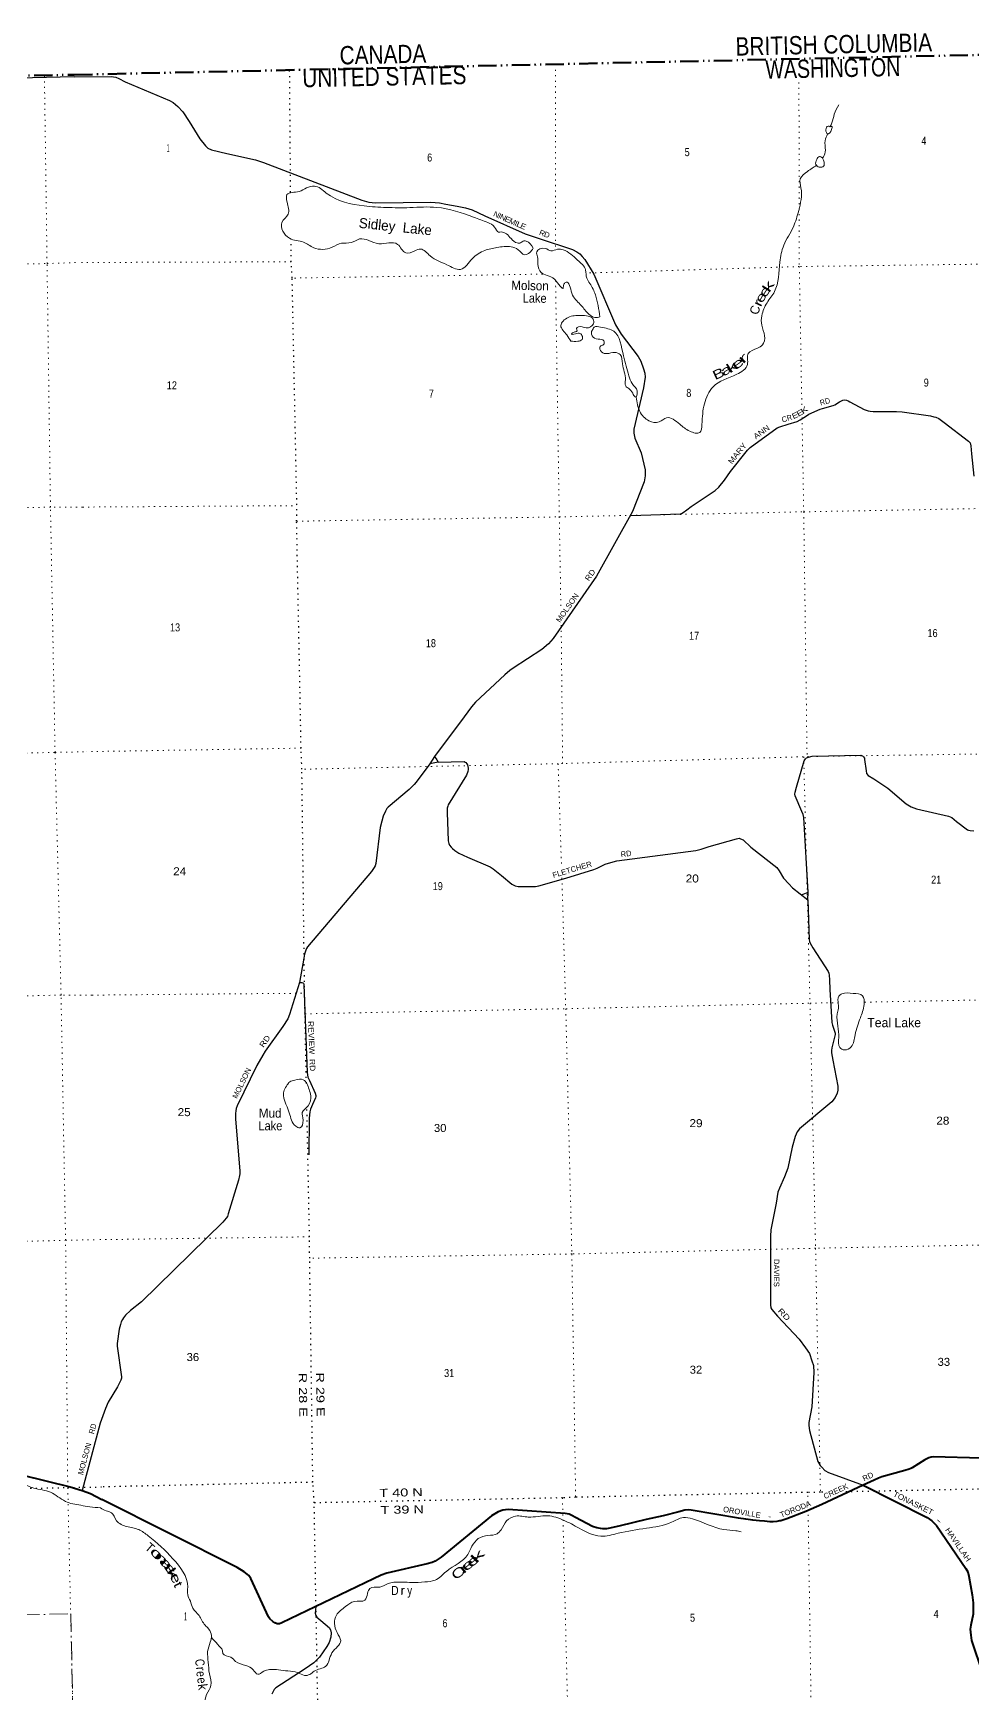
# Model space of a CAD drawing. Header units: feet. Extents: x 242557 to 489137, y 368785 to 557307.
# Drawn here: x 423559 to 444091, y 520320 to 556626 of the extents above; entities that cross this region are included whole.
import ezdxf
from ezdxf.enums import TextEntityAlignment as Align

# ---------------------------------------------------------------- set-up
doc = ezdxf.new("R2010")
doc.units = ezdxf.units.FT
doc.header["$LTSCALE"] = 80
for name, pattern in [('DASH_DOUBLE_DOT', [9.2, 5, -1.2, 0.3, -1.2, 0.3, -1.2]), ('DOT_DASHED', [7.7, 5, -1.2, 0.3, -1.2]), ('DOTTED', [1.5, 0.3, -1.2])]:
    doc.linetypes.add(name, pattern=pattern)
for name, color, linetype, lineweight in [('10', 7, 'DASH_DOUBLE_DOT', 60), ('26', 7, 'Continuous', 40), ('27', 7, 'Continuous', 25), ('29', 7, 'Continuous', 25), ('30', 7, 'Continuous', 35), ('39', 7, 'Continuous', 13), ('41', 7, 'Continuous', 13), ('44', 7, 'DOT_DASHED', 13), ('6', 7, 'DOTTED', 25), ('7', 7, 'DOTTED', 13)]:
    doc.layers.add(name, color=color, linetype=linetype, lineweight=lineweight)

msp = doc.modelspace()

# ---------------------------------------------------------------- linework, layer by layer
at = {"layer": '10'}
for p, q in [((424455.31, 555717.04), (454767.39, 556382.25)), ((394141.54, 555198.57), (424455.31, 555717.04))]:
    msp.add_line(p, q, dxfattribs=at)
at = {"layer": '26'}
for points in [[(422230.95, 525370.44), (424367.56, 524844), (424631.84, 524766.74), (424811.42, 524698.85), (425055.95, 524567.56)], [(444283.16, 525471.29), (443224.87, 525497.97), (443179.27, 525490.73), (443133.91, 525476.33), (443040.33, 525431.81), (442764.79, 525262.81), (442735.78, 525244.06), (442700.31, 525228.41), (442608.47, 525199.2), (442104.23, 525062.31), (442067.67, 525049.26), (442027.78, 525033.61), (441933.94, 524990.35), (441694.4, 524878.25)], [(441694.4, 524878.25), (440794.87, 524457.26), (440442.28, 524307.04), (440030.1, 524145.94), (439894.1, 524105.14), (439869.76, 524098.5), (439807.82, 524087.43), (439730.39, 524083), (439657.38, 524083), (439542.35, 524091.86), (439433.94, 524100.71), (439285.72, 524118.42), (439133.07, 524138.35), (438975.24, 524162.22), (437935.09, 524338.52), (437877.86, 524341.89), (437797.93, 524334.1), (437668.63, 524301.56), (437327.09, 524210.2), (436955.1, 524128.39), (436388.3, 523990.33), (436159.08, 523939.51), (436087.84, 523929), (435999.35, 523929), (435959.53, 523933.43), (435876.3, 523948.37), (435778.13, 523977.7), (435411.96, 524174.3), (435331.25, 524221.2), (435271.37, 524246.5), (435180.82, 524261.04), (433941.12, 524353.03), (433820.27, 524338.51), (433720.01, 524300.34), (433572.24, 524210.6), (432476.16, 523308.16), (432411.05, 523260.48), (432346.52, 523220.78), (432278.31, 523194.07), (432169.87, 523164.88), (431289.39, 522958.24), (431163.33, 522915.15), (430992.82, 522835.36), (428993.49, 521869.47), (428940.01, 521850.4), (428891.34, 521850.4), (428838.24, 521868.11), (428799.14, 521900.21), (428727.63, 521961.08), (428698.44, 521999.46), (428313.85, 522841.77), (428267.48, 522904.08), (428236.51, 522935.07), (428165.89, 522986.65), (428012.83, 523078.85), (425055.95, 524567.56)], [(441694.4, 524878.25), (443096.37, 524178.05), (443198.76, 524101.61), (443295.55, 523996.72), (443938.09, 523057.31), (443979.89, 522983.08), (444003.55, 522890.97), (444077.06, 522484.08), (444098.22, 522305.76), (444102.96, 522118.66), (444098.24, 522061.77), (444045.67, 521817.73), (444036.69, 521730.27), (444045.23, 521601.25), (444063.38, 521482.33), (444305.74, 520772)]]:
    msp.add_lwpolyline(points, dxfattribs=at)
at = {"layer": '29'}
for p, q in [((432331.97, 540813.45), (432223.48, 540648.99)), ((440351.17, 537785.28), (440490.76, 537847.88)), ((440483.45, 537679.79), (440490.76, 537847.88)), ((425023.86, 526234.21), (424630.58, 524767.22))]:
    msp.add_line(p, q, dxfattribs=at)
for points in [[(424456.89, 555671.97), (422937.02, 555634.94)], [(424456.89, 555671.97), (425262.12, 555679.98), (425366.79, 555666.99), (425431.62, 555638.72), (425566.68, 555564.58), (426535.69, 555155.08), (426619.81, 555108.45), (426718.94, 555026.72), (426825.39, 554907.05), (426966.41, 554696), (427199.18, 554319.25), (427323.66, 554164.89), (427378.63, 554114.47), (427453.98, 554076.55), (427793.09, 553993.67), (428414.22, 553854.88), (428592.66, 553800.44), (430740.37, 552974.22), (430897.01, 552931.74), (431042.62, 552918.78), (432247.7, 552931.62), (432436.29, 552915.69), (432578.01, 552891.02), (432825.69, 552846.93), (433004.36, 552805.67), (433148.44, 552761.12), (433427.61, 552634.32), (434307.79, 552240.79), (434635.24, 552129.31), (435344.95, 551893.52), (435436.98, 551845.27), (435501.12, 551799.43), (435556.1, 551742.13), (435615.45, 551679.52), (435810.96, 551354.47), (436280.25, 550253.09), (436405.01, 550047.71), (436779.24, 549555.01), (436834.25, 549452.32), (436892.88, 549288.67), (436925.87, 549195.61), (436932.32, 549105.53), (436893.77, 548869.92), (436682.3, 547966.59), (436683.07, 547882.23), (436703.69, 547774.91), (436842.56, 547450.52), (436933.65, 547080.47), (436935.04, 546949.34), (436907.67, 546818.86), (436657.59, 546169.51)], [(436618.31, 546084.12), (437700.6, 546115.44), (437727.44, 546126.63), (437765.45, 546149), (437842.07, 546207.8), (437935.92, 546277.17), (438465.11, 546629.55), (438541.61, 546702.44), (438666.51, 546853.13), (438794.78, 547044.36), (439171.23, 547512.67), (439230.17, 547568.16), (439818.42, 547995.58), (439871.54, 548019.7), (440059.69, 548080.29), (440254.87, 548139.62), (440318.21, 548172.13), (440455.03, 548263.8), (440510.62, 548295.91), (440753.42, 548403.63), (440808.33, 548422.01), (441037.8, 548486.21), (441076.4, 548504.49), (441182.07, 548566.56), (441252.78, 548603.05), (441296.63, 548609.78), (441335.24, 548603.05), (441365.02, 548588.15), (441402.55, 548563.78), (441716.79, 548395.34), (441802.52, 548370.4), (441846.04, 548363.52), (441913.58, 548357.59), (442427.24, 548357.82), (442549.26, 548347.48), (443165.43, 548258.09), (443238.73, 548242.04), (443280.75, 548230.69), (443348.68, 548198.49), (443468.71, 548115.86), (443999.28, 547707.84), (444031.28, 547666.73), (444049.48, 547607.9), (444062.51, 547432.2), (444117.18, 546941.91)], [(436657.59, 546169.51), (435870.18, 544754.63), (434923.89, 543394.27), (434818.85, 543278.77), (434673.37, 543149.83), (434045.11, 542744.25), (433975.57, 542690.6), (433865.62, 542598.91), (433224.25, 541998.38), (433135.04, 541894.9), (432978.84, 541680.74), (432331.97, 540813.45)], [(432223.48, 540648.99), (431928.8, 540249.42), (431886.54, 540199.07), (431771.66, 540091.88), (431319, 539706.71), (431288.69, 539671.89), (431254.33, 539619.17), (431209.06, 539507.83), (431176.45, 539396.84), (431144.4, 539261.48), (431044.24, 538474.12), (431029.85, 538423.84), (431009.24, 538384.87), (430950.14, 538295.84), (429551.82, 536647.76), (429534.09, 536616.51), (429515.76, 536579.84), (429485.65, 536492.41), (429470.96, 536403.04), (429376.71, 535868.71)], [(432331.97, 540813.45), (432381.76, 540737.77), (432406.8, 540691.84), (432223.48, 540648.99)], [(432406.8, 540691.84), (432978.98, 540699.55), (433002.04, 540691.86), (433013.5, 540679.26), (433036.4, 540651.75), (433047.86, 540632.26), (433062.2, 540559.94), (433063.89, 540524.53), (433059.31, 540487.86), (433030.42, 540403.4), (432630.65, 539756.51), (432619.51, 539723.45), (432608.05, 539682.19), (432603.09, 539589.95), (432625.51, 538971.43), (432642.42, 538910.9), (432658.45, 538876.52), (432690.52, 538830.68), (432719.34, 538801.73), (432770.69, 538755.04), (432862.62, 538697.96), (433050.12, 538611.44), (433542.62, 538398.61), (433610.47, 538357.89), (433792.9, 538210.55), (434016.78, 538020.41), (434063.41, 537996.55), (434090.08, 537984.89), (434158.8, 537971.14), (434272.2, 537967.19), (434534.99, 537973.52), (434610.05, 537987.18), (435195.32, 538153.29), (435812.99, 538344.17), (435881.33, 538368.81), (436059.89, 538455.32), (436179.11, 538497.17), (436309.44, 538528.09), (438040.73, 538759.95), (438153.6, 538785.97), (438330.52, 538845.83), (438926.32, 539013.93), (438982.8, 539024.35), (439014.87, 539015.18), (439072.38, 538987.1), (439242.82, 538831.38), (439807.42, 538382.56), (439862.19, 538312.21), (439957.9, 538150.65), (440068.54, 538031.86), (440153.48, 537942.93), (440483.45, 537679.79)], [(440490.76, 537847.88), (440398.97, 539476.26), (440387.15, 539541.71), (440352.27, 539608.66), (440209.65, 539949.05), (440204.44, 539985.44), (440207.28, 540031.94), (440240.3, 540140.05), (440408.45, 540717.54), (440436.23, 540761.81), (440460.52, 540781.49), (440498.39, 540800.43), (440578.88, 540817.84), (441644.25, 540841.48), (441681.73, 540826.48), (441705.4, 540802.8), (441721.97, 540779.12), (441728.78, 540744.38), (441759.19, 540496.28), (441771.67, 540438.09), (441803.26, 540400.23), (441925.83, 540326.31), (442232.62, 540119.25), (442636.67, 539778.99), (442746.74, 539714.6), (442858.97, 539667.01), (443559.31, 539507.86), (443631.88, 539475.41), (443735.11, 539394.76), (443972.73, 539212.34), (444001.09, 539198.33), (444031.85, 539191.22), (444114.68, 539189.46)], [(440483.45, 537679.79), (440514.08, 536810.61), (440524.41, 536768.51), (440538.61, 536732.98), (440595.98, 536628.48), (440930.12, 536114.58), (440945.68, 536076.98), (440955.15, 536034.35), (440961.48, 535931.23), (440969.06, 535718.99), (441011.95, 534993.51), (441024.53, 534937.4), (441077.56, 534788.97), (441085.32, 534763.79), (441085.32, 534735.37), (441065.79, 534645.05), (441012.59, 534439.44), (441002.49, 534387.24), (441004.85, 534332.77), (441031.18, 534172.84), (441143.73, 533607.07), (441144.49, 533520.47), (441126.14, 533448.85), (441087.68, 533354.69), (441011.98, 533259.98), (440305.89, 532670.44), (440254.61, 532603.96), (440213.6, 532504.35), (440146.69, 532272.11), (440049.17, 531812.55), (439975.52, 531620.61), (439866.31, 531377.23), (439833.34, 531289.59), (439792.96, 531045.71), (439677.14, 530465.44), (439667.47, 530322.47), (439673.8, 530185.06), (439674.23, 528821.52), (439677.15, 528755.57), (439698.19, 528718.92), (439823.89, 528578.31), (440295.39, 528073.78), (440434.48, 527886.42), (440519.69, 527758.54), (440576.23, 527603.1), (440609.62, 527498.03), (440618.98, 527343.15), (440570.71, 526597.5), (440509.72, 526252.11), (440510.22, 526183.66), (440526.79, 526076.52), (440707.94, 525399.1), (440756.36, 525314.51), (440792.94, 525273.7), (440860.49, 525205.57), (440936.39, 525159.82), (441694.4, 524878.25)], [(429376.71, 535868.71), (429159.75, 535173.62), (429121.79, 535079.67), (429014.46, 534911.16), (428627.02, 534373.7), (428577.93, 534285.64), (428446.29, 534053.86), (428017.71, 533171.49), (427996.75, 533116.47), (427985.64, 533063.76), (427982.4, 533006.88), (427980.31, 532889.49), (428076.2, 531744.72), (428077.27, 531689.64), (428070.39, 531655.26), (428045.03, 531551.78), (427822.77, 530810.03), (427802.39, 530757.9), (427777.19, 530721.23), (427700.3, 530635.12), (425925.38, 528893), (425681.91, 528696.97), (425575.93, 528597.6), (425532.82, 528541.65), (425507.21, 528501.33), (425484.3, 528450.9), (425463.69, 528395.89), (425439.93, 528290.57), (425392.48, 527981.92), (425392.67, 527920.28), (425487.61, 527247.82), (425486.59, 527217.75), (425475.14, 527176.49), (425402.19, 527033.34), (425197.44, 526698.65), (425141.17, 526555.68), (425023.86, 526234.21)], [(429376.71, 535868.71), (429426.43, 535868.15), (429453.92, 535863.56), (429463.87, 535856.65), (429469.96, 535829.18), (429544.91, 533902.29), (429563.86, 533798.37), (429594.36, 533725.45), (429722.28, 533451.37), (429737.94, 533401.84), (429737.94, 533378.92), (429727.97, 533352.38), (429663.72, 533203.15), (429616.54, 533099.28), (429603.71, 533041.88), (429591.85, 532904.03), (429578.89, 532102.58)], [(429736.71, 522228.52), (429722.86, 522081.91), (429732.32, 522034.54), (429757.07, 521997.6), (429847.27, 521924.92), (430030.53, 521764.56), (430049.46, 521726.67), (430052.95, 521717.45), (430073.13, 521655.62), (430061.64, 521559.86), (430025.79, 521442.48), (429976.05, 521355.49), (429812.79, 521120.4), (429688.82, 520994.54), (429502.94, 520862.61), (428864.64, 520452.74), (428828.25, 520417.04), (428771.92, 520312.93)]]:
    msp.add_lwpolyline(points, dxfattribs=at)
at = {"layer": '39'}
for points in [[(441164.65, 555058.15), (441065.38, 554854.81), (441014.25, 554665.03), (440972.32, 554576.75)], [(440919.98, 554421.45), (440863.73, 554275.97), (440869.78, 554067.6), (440827.46, 553922.62), (440805.94, 553897.7)], [(440970.24, 554578.72), (440929.29, 554595.75), (440881.18, 554511.33), (440918.11, 554423.32), (441004.27, 554520.99), (441008.46, 554585.9), (440972.52, 554577.17)], [(440677.11, 553737.63), (440476.74, 553602.64), (440321.62, 553442.22), (440337.47, 553244.27), (440287.17, 552746.76), (440170.01, 552393.09), (439961.3, 551988.15), (439872.84, 551621.14), (439758.06, 550975.98), (439595.24, 550732.33), (439482.09, 550449.64), (439478.02, 550240.98), (439543.43, 550008.02), (439494.56, 549810.21), (439385.41, 549738.19), (439186.44, 549625.09), (439167.15, 549383.6), (438932.72, 549168.23), (438418.81, 548896.13), (438225.33, 548524.04), (438173.81, 548069.02), (438128.21, 547897.62), (437904.93, 547925.53), (437688.12, 548079.17), (437398.97, 548216.52), (437237.69, 548128.81), (437012.51, 548152.63), (436816.57, 548353.44), (436763.67, 548503.74), (436736.64, 548668.98)], [(440805.94, 553897.7), (440742.3, 553930.26), (440681.47, 553865.73), (440662.35, 553757.87), (440736.92, 553697.27), (440831.37, 553718.24), (440843.05, 553803.62), (440805.94, 553897.7)], [(434484.29, 551923.81), (434334.1, 552081.41), (434283.41, 552086.01), (434209.81, 552043.37), (434135.1, 552039.17), (434000.82, 552136.49), (433784.3, 552280.01), (433729.8, 552276.4), (433639.62, 552387.15), (433493.16, 552486.15), (433182.3, 552604.65), (432381.28, 552818.2), (431790.86, 552813.16), (431275.04, 552816.36), (430790.19, 552849.96), (429962.86, 553131.81), (429703.49, 553283.93), (429531.42, 553243.4), (429367.89, 553163.73), (429104.87, 553097.35), (429105.52, 552935.4), (429131.45, 552668.9), (428995.1, 552488.78), (429156.81, 552143.23), (429466.72, 552057.1), (429688.66, 551936.01), (430092.87, 551945.75), (430296.64, 552032.67), (430506.51, 552048.91), (430692.33, 552127.21), (431111.95, 552024.02), (431522.92, 552009.67), (431700.26, 551822.49), (431899.2, 551866.75), (432019.39, 551906.7), (432234.07, 551757.05), (432599.63, 551565.23), (432895.87, 551462.5), (433158.06, 551696.9), (433427.96, 551874.83), (433693, 551941.26), (434002.06, 551954.31), (434157.57, 551892.03), (434300.29, 551782.8), (434410.14, 551830.54), (434484.29, 551923.81)], [(435941.15, 550423.88), (435844.22, 550906.97), (435723.85, 551152.5), (435655.78, 551267.94), (435630.29, 551449.42), (435452.08, 551666.94), (435142.27, 551888.73), (435016.52, 551901.27), (434873.86, 551868.77), (434748.96, 551921.82), (434561.12, 551843.46), (434582.41, 551736.77), (434589.06, 551577.02), (434661.09, 551394.88), (434954.75, 551241.46), (435140.17, 551054.51), (435156.01, 551135.96), (435207.2, 551184.02), (435329.42, 550944.62), (435512.56, 550696.87), (435681.99, 550503.39), (435777.12, 550431.25), (435890.92, 550412.29), (435941.15, 550423.88)], [(435306.16, 549892.22), (435218.75, 550029.88), (435089.5, 550232.63), (435248.14, 550411.37), (435530.11, 550451.98), (435795.27, 550374.66), (435800.23, 550273.58), (435643.11, 550181.94), (435472.54, 550205.32), (435435.14, 550169.81), (435444.75, 550117.45), (435408.85, 550100.21), (435346.91, 550074.11), (435323.3, 550051.15), (435374.12, 550042.5), (435488.6, 550070.13), (435550.8, 550017.28), (435553.38, 549928.27), (435459.4, 549891.12), (435306.16, 549892.22)], [(436736.64, 548668.98), (436756.9, 548807.24), (436649.2, 548964.05), (436577.42, 549138.11), (436457.71, 549569.92), (436245.86, 550110.41), (435958.05, 550201.24), (435818.62, 550197.17), (435793.35, 550162.02), (435757.18, 550084.03), (435771.48, 550009.53), (435905.06, 549936.49), (436025.34, 549903.55), (436023.82, 549816.44), (435950.1, 549777.85), (435979.89, 549657.24), (436096.25, 549620.14), (436265.35, 549647.33), (436388.12, 549598.27), (436436.36, 549399.23), (436499.17, 549046.75), (436507.08, 548913.35), (436573.44, 548856.57), (436659.35, 548753.79), (436716.25, 548674.46), (436736.75, 548668.34)], [(441152.06, 535402.48), (441167.28, 535575.01), (441230.6, 535623.43), (441479.09, 535632.69), (441684.83, 535581.99), (441714.59, 535392.54), (441634.13, 535098.64), (441521.53, 534726.88), (441434.01, 534467.2), (441290.39, 534398.23), (441185.8, 534447.82), (441161.11, 534671.84), (441143.97, 534914.3), (441128.08, 535183.12), (441154.82, 535307.4), (441152.06, 535402.48)], [(429112.1, 533633.89), (429043.51, 533519.22), (429155.06, 533020.36), (429294.97, 532728.83), (429389.04, 532693.1), (429454.96, 532861.05), (429439.93, 533030.68), (429567.17, 533176.11), (429627.52, 533396.53), (429587.1, 533535.05), (429461.66, 533746.01), (429279.85, 533738.69), (429163.7, 533698.87), (429111.02, 533632.54)], [(421045.06, 525874.85), (421472.04, 525629.46), (421721.78, 525455.66), (422499.66, 525156.03), (423046.2, 524898.64), (423305.16, 524897.3), (423571.5, 524819.13), (423935.19, 524726.52), (424262.24, 524527.92), (424599.54, 524440.91), (424796.29, 524410.07), (425027.32, 524385.94)], [(425027.32, 524385.94), (425152.05, 524319.27), (425266.44, 524280.08), (425380.72, 524105.24), (425600.82, 523978.02), (425863.72, 523908.74), (426073.95, 523773.14), (426612.22, 523274.55), (426935.78, 522648.24), (426936.49, 522484.26), (426993.13, 522344.18), (427047.99, 522195.96), (427182.25, 522029.8), (427313.69, 521821.04), (427390.86, 521740.27), (427455.83, 521592.34), (427429.62, 521449.85), (427370.76, 521247.7), (427385.71, 521011.25), (427409.21, 520758.85), (427442.98, 520500.68), (427349.6, 520303.59), (427330.57, 520122.85), (427446.92, 520085.74), (427617.4, 519995.55), (427941.35, 519774.17), (428390.97, 519333.74), (428454.86, 519013.68), (428437.03, 518861.32), (428543.26, 518755.08), (428713.22, 518403.69), (428841.88, 518221.17), (428827.75, 517941.36), (428874.45, 517586.38), (428705.15, 517217.01), (428818.35, 517009.74), (429045.08, 516653.93), (429048.55, 516255.18), (428952.12, 515883.88)], [(427452.35, 521554.04), (427586.63, 521405.83), (427634.75, 521350.54), (427689.28, 521283.29), (427705.89, 521198.74), (427878.1, 521118.72), (427981.89, 521026.59), (428208.9, 520940.06), (428365.29, 520847.43), (428467.3, 520747.15), (428596.89, 520811.66), (428725.22, 520849.82), (429124.54, 520818.93), (429337.9, 520784.65), (429487.35, 520722.19), (429604.03, 520743.81), (429699.03, 520815.41), (429950.77, 520921.95), (430087.94, 521213.45), (430278.29, 521484.22), (430198.42, 521658.04), (430183.35, 522038.23), (430386.21, 522226.36), (430579.06, 522341.3), (430804.8, 522368.13), (430865.3, 522513.64), (430914.67, 522624.41), (431132.21, 522655.04), (431314.05, 522731.19), (431442.67, 522759.24), (431831.13, 522754.35), (432120.04, 522764.79), (432339.36, 522803.57), (432588.64, 522995.07), (433055.22, 523365), (433147.06, 523545.84), (433285.84, 523711.86), (433496.2, 523780.75), (433697.34, 523819), (433783.79, 523906.55), (433903.5, 524102.38), (434100.74, 524205.31), (434378.41, 524185.05), (434804.38, 524211.63), (435148.94, 524116.38), (435487.7, 523942), (435960.01, 523765.44), (436340.41, 523829.16), (436958.09, 523940.28), (437508.5, 524069.69), (437766.42, 524172.36), (437963.37, 524145.7), (438653.72, 523912.72), (438913.38, 523885.86), (439031.34, 523862.98)]]:
    msp.add_spline(points, degree=3, dxfattribs=at)
at = {"layer": '44'}
msp.add_lwpolyline([(394645.09, 526971.9), (397661.52, 527029.25), (397567.35, 532366.84), (402798.83, 532535.05), (402848.55, 529789.39), (408115.64, 529897.65), (408211.86, 527246.12), (413574.01, 527350.37), (413638.73, 524659.69), (418935.2, 524715.96), (418987.62, 521937.98), (424379.46, 522071.21), (424553.08, 514014.92), (425259.06, 514022.04)], dxfattribs=at)
at = {"layer": '6'}
for p, q in [((429184.05, 553145.23), (429162.96, 555820.35)), ((429670.31, 524944.86), (425050.66, 524842.17))]:
    msp.add_line(p, q, dxfattribs=at)
for points in [[(429529.73, 533666.47), (429498.97, 535186.14), (429489.49, 535645.95), (429430.7, 540533.76), (429413.29, 540994.88), (429315.95, 545956.48), (429319.78, 546312.93), (429218.46, 551272.4), (429196.01, 551628.08), (429192.27, 552102.77)], [(430016.68, 509720.08), (429917.28, 513775.99), (429898.76, 514135.83), (429807.72, 519089.53), (429788.73, 519465.56), (429699.56, 524494.22), (429670.31, 524944.86), (429601.07, 529844.52), (429597.62, 530312.12), (429540.64, 533127.39)], [(455415.71, 525038.37), (451504.51, 524959.14), (451227.72, 524949.05), (446158.82, 524829.78), (445898.02, 524826.24), (441298.54, 524735.81)], [(394692.8, 524304.32), (397662.18, 524385.39), (397891.19, 524361.22), (402902.66, 524450.93), (402993.53, 524460.7), (408269.7, 524569.42), (413638.73, 524659.69), (418935.2, 524715.96), (424313.75, 524830.69), (425050.66, 524842.17)], [(440811.29, 524726.23), (440761.85, 524725.26), (440486.85, 524723.32), (435413.55, 524616.07), (435124.7, 524603.61), (429699.56, 524494.22)]]:
    msp.add_lwpolyline(points, dxfattribs=at)
at = {"layer": '7'}
for p, q in [((434970.79, 555947.81), (434971.67, 551892.55)), ((440290.16, 556064.54), (440290.66, 555953.36)), ((429196.01, 551628.08), (424535.08, 551612.17)), ((434694.25, 551358.64), (429218.46, 551272.4)), ((424638.05, 546265.53), (429319.6, 546296.56)), ((435097.03, 543682.81), (435128.41, 540659.2)), ((429413.29, 540994.88), (424732.63, 540918.24)), ((435030, 540655.09), (435104.26, 538381.31)), ((424843.56, 535595.63), (429489.58, 535636.91)), ((429597.62, 530312.12), (424946.54, 530248.24)), ((440490.52, 524503.65), (440486.85, 524723.32))]:
    msp.add_line(p, q, dxfattribs=at)
for points in [[(424591.96, 509615.12), (424553.08, 514014.92), (424438.23, 519402.1), (424313.75, 524830.69), (424266.56, 530234.35), (424167.48, 535596.55), (424037, 540901.45), (423935.89, 546263.61), (423861.7, 551589.81), (423804.18, 555705.9)], [(440292.45, 555550.66), (440300.37, 551524.26), (440355.57, 548466.75)], [(418013.23, 551468.58), (418516.73, 551481.84), (423861.7, 551589.81), (424535.08, 551612.17)], [(454864.03, 551772.16), (450993.74, 551714.18), (445631.59, 551594.48), (440300.37, 551524.26), (435646.95, 551383.44)], [(434974.04, 551219.16), (435055.02, 546050.73), (435090.96, 544024.89)], [(440359.97, 548223.23), (440397.19, 546161.75), (440470.04, 540810.33)], [(429315.95, 545956.48), (435055.02, 546050.73), (440397.19, 546161.75), (445749.82, 546260.94), (451061.57, 546375.13), (454974.38, 546425)], [(424638.05, 546265.53), (423935.89, 546263.61), (418564.57, 546159.22), (413207.54, 546046.98), (407854.49, 545938.87), (402545.75, 545841.7), (397360.66, 545730.59), (396301.21, 545694.99)], [(455084.29, 541099.16), (451088.63, 541047.04), (450985.63, 541042.02), (445856.34, 540912.89), (445741.74, 540889.31), (440503.17, 540811.9), (440384.66, 540806.3), (435128.41, 540659.2), (435033.46, 540655.23), (429430.7, 540533.76)], [(394407.05, 540282.26), (397469.55, 540386.8), (402638.56, 540491.54), (407975.68, 540585.18), (413312.66, 540686.92), (418724.46, 540790.03), (424037, 540901.45), (424732.63, 540918.24)], [(440396.74, 540806.87), (440534.73, 535418.92), (440655.68, 530061.17), (440761.85, 524725.26)], [(435111.58, 538157.33), (435196.95, 535295.87), (435330.09, 529936.45), (435413.55, 524616.07)], [(424843.56, 535595.63), (424167.48, 535596.55), (418798.42, 535478.01), (413484.61, 535322.01), (408047.58, 535275.15), (402695.58, 535223.78), (397501.86, 535025.4), (394502.22, 534960.64)], [(441730.75, 535441.48), (445863.05, 535519.42), (451206.72, 535648.72), (455194.78, 535744.44)], [(429498.97, 535186.14), (435206.99, 535298.19), (440534.73, 535418.92), (441153.81, 535430.6)], [(394598.02, 529603.56), (397624.01, 529690.39), (402743.12, 529799.87), (402848.55, 529789.39), (408115.64, 529897.65), (408159.96, 529897.72), (413524.02, 530019.48), (413596.96, 530012.72), (418849.17, 530102.78), (424266.56, 530234.35), (424946.54, 530248.24)], [(455305.31, 530388), (451353.89, 530293.75), (446020.26, 530166.77), (440655.68, 530061.17), (435330.09, 529936.45), (429601.07, 529844.52)], [(435124.7, 524603.61), (435259.52, 519116.69), (435375.81, 513849.91), (435476.19, 509827.05)], [(440814.79, 509932.97), (440757.79, 513913.51), (440569.56, 519289.55), (440492.87, 524363.09)]]:
    msp.add_lwpolyline(points, dxfattribs=at)

# ---------------------------------------------------------------- texts
at = {"layer": '10'}
for s, rotation, width, p in [('BRITISH COLUMBIA', 1.257, 0.85, (438911.88, 556134.32)), ('CANADA', 1.257, 0.85, (430257.95, 555941.72)), ('UNITED STATES', 1.115, 0.85, (429442.81, 555443.21)), ('WASHINGTON', 1.141, 0.8, (439564.33, 555632))]:
    msp.add_text(s, height=400, rotation=rotation, dxfattribs=dict(at, width=width)).set_placement(p)
at = {"layer": '27', "width": 1.05}
msp.add_text('RD', height=120, rotation=25.08, dxfattribs=at).set_placement((441715.13, 524964.08))
at = {"layer": '27'}
for s, rotation, p in [('CREEK', 25.08, (440862.72, 524574.05)), ('OROVILLE', 350.38, (438627.85, 524299.47)), ('TORODA', 21.348, (439906.21, 524170.87)), ('-', 353.955, (439620.57, 524144.67))]:
    msp.add_text(s, height=120, rotation=rotation, dxfattribs=at).set_placement(p)
for s, rotation, width, p in [('TONASKET', 333.652, 1.1, (442765.7, 524435.73)), ('-', 316.055, 2.15, (443318.2, 524061.96)), ('HAVILLAH', 304.371, 1.1, (443721.58, 523549))]:
    msp.add_text(s, height=120, rotation=rotation, dxfattribs=dict(at, width=width)).set_placement(p, align=Align.CENTER)
at = {"layer": '30'}
for s, rotation, width, p in [('N', 335.911, 1.1, (433659.38, 552607.41)), ('N', 335.911, 1.1, (433800.94, 552544.12)), ('E', 335.911, 1.2, (433904.94, 552497.62)), ('M', 335.911, 1.05, (434011.08, 552450.17)), ('L', 335.911, 1.35, (434156.95, 552384.95)), ('E', 336.911, 1.15, (434244.6, 552347.27)), ('RD', 15.63, 0.95, (440877.14, 548513.96)), ('R', 16.908, 0.95, (440101.74, 548163.13)), ('E', 24.17, 1.2, (440231.08, 548213.88)), ('E', 30.822, 1.35, (440343.51, 548273.55)), ('K', 33.822, 1.4, (440441.18, 548338.77)), ('ANN', 36.002, 1.15, (439509.85, 547857.89)), ('MARY', 51.206, 1.15, (438993.78, 547401.66)), ('RD', 55.177, 1.15, (435778.56, 544745.5)), ('MOLSON', 55.177, 1.05, (435280.53, 544029.55)), ('FLETCHER', 16.845, 1.05, (435353.02, 538284.3)), ('RD', 7.628, 0.9, (436522.68, 538627.27)), ('REVIEW  RD', 272.228, 1.15, (429585.86, 534478.23)), ('RD', 54.213, 1.2, (428669.94, 534552.94)), ('RD', 313.062, 1.3, (439924.41, 528573.27)), ('RD', 74.993, 0.95, (424915.21, 526099.23))]:
    msp.add_text(s, height=120, rotation=rotation, dxfattribs=dict(at, width=width)).set_placement(p, align=Align.CENTER)
for s, rotation, p in [('I', 335.911, (433729.74, 552575.95)), ('I', 335.911, (434088.77, 552415.43)), ('R', 340.122, (434660.81, 552199.72)), ('D', 341.622, (434766.93, 552162.4)), ('C', 17.85, (439992.2, 548129.91)), ('MOLSON', 64.093, (428169.76, 533644.76)), ('DAVIES', 270.018, (439744.01, 529520.61)), ('MOLSON', 74.993, (424739.05, 525442.14))]:
    msp.add_text(s, height=120, rotation=rotation, dxfattribs=at).set_placement(p, align=Align.CENTER)
at = {"layer": '41'}
msp.add_text('Sidley  Lake', height=220, rotation=354, dxfattribs=at).set_placement((430665.33, 552373.15))
for s, width, p in [('Molson', 0.95, (434004.6, 551015.9)), ('Lake', 0.9, (434255.04, 550738.51))]:
    msp.add_text(s, height=200, rotation=359, dxfattribs=dict(at, width=width)).set_placement(p)
for s, rotation, width, p in [('k', 57.685, 1.75, (439705.16, 551039.97)), ('r', 64.762, 1.5, (439487.49, 550688.22)), ('e', 60.408, 1.45, (439543.55, 550802.41)), ('e', 56.729, 1.6, (439625.05, 550925.67)), ('B', 25.403, 1.45, (438578.23, 549093.5)), ('a', 28.604, 1.55, (438746.86, 549174.81)), ('k', 31.753, 1.75, (438882.23, 549246.51)), ('e', 35.893, 1.7, (439012.15, 549331.84)), ('r', 42.389, 2.15, (439136.11, 549445.44)), ('o', 316.576, 1.95, (426191.87, 523312.47)), ('n', 316.576, 2.1, (426291.99, 523213.37)), ('a', 311.644, 2, (426390.83, 523103.85)), ('s', 308.843, 2.05, (426474.46, 522999.19)), ('r', 39.896, 2.05, (433029.89, 522987.96)), ('e', 39.923, 1.85, (433119.01, 523068.38)), ('e', 39.923, 1.85, (433227.53, 523151.63)), ('k', 45.435, 2.3, (433339.19, 523260.76)), ('k', 303.408, 1.8, (426531.93, 522896.73)), ('e', 297.954, 1.4, (426582.83, 522797.85)), ('C', 37.896, 1.55, (432905.4, 522886.8)), ('t', 296.479, 1.3, (426638.22, 522668.05)), ('D', 359.555, 0.85, (431461.12, 522478.44)), ('y', 1.606, 0.8, (431789.06, 522481.47)), ('C', 275.126, 0.8, (427102.81, 520995.29)), ('e', 275.387, 0.85, (427129.22, 520745.54)), ('e', 277.751, 0.9, (427148.42, 520598.77))]:
    msp.add_text(s, height=200, rotation=rotation, dxfattribs=dict(at, width=width)).set_placement(p, align=Align.CENTER)
for s, rotation, p in [('C', 73.896, (439427.12, 550547.66)), ('T', 319.389, (426041.17, 523441.09)), ('r', 359.002, (431631.18, 522478.74)), ('r', 275.251, (427121.09, 520859.58)), ('k', 277.152, (427164.84, 520459.41))]:
    msp.add_text(s, height=200, rotation=rotation, dxfattribs=at).set_placement(p, align=Align.CENTER)
msp.add_text('Teal Lake', height=200, dxfattribs=at).set_placement((441786.02, 534893.87))
for s, width, p in [('Mud', 0.95, (428490.45, 532916.36)), ('Lake', 0.9, (428481.5, 532638.97))]:
    msp.add_text(s, height=200, dxfattribs=dict(at, width=width)).set_placement(p)
at = {"layer": '6', "width": 1.35}
for s, rotation, p in [('R 28 E', 270.81, (429361.45, 527339.1)), ('R 29 E', 270.81, (429740.76, 527344.26)), ('T 40 N', 1.155, (431124.87, 524623.89)), ('T 39 N', 1.155, (431150.02, 524250.45))]:
    msp.add_text(s, height=175, rotation=rotation, dxfattribs=at).set_placement(p)
at = {"layer": '7'}
for s, width, p in [('1', 0.4, (426475.49, 554025.99)), ('5', 0.85, (437794.31, 553938.17)), ('4', 0.85, (442967.19, 554186.82)), ('6', 0.85, (432168.18, 553820.27)), ('12', 0.85, (426478.2, 548839.43)), ('9', 0.85, (443019, 548899.93)), ('7', 0.85, (432205.23, 548659.73)), ('8', 0.85, (437830.63, 548674.52)), ('13', 0.85, (426548.26, 543547.54)), ('17', 0.85, (437889.4, 543363.06)), ('16', 0.85, (443101.44, 543423.21)), ('18', 0.85, (432138.66, 543202.53)), ('24', 1.1, (426617.48, 538215.87)), ('19', 0.85, (432289.26, 537891.1)), ('20', 1.1, (437817.81, 538058.39)), ('21', 0.85, (443181.26, 538033.01)), ('25', 1.1, (426714.29, 532949.33)), ('30', 1.05, (432315.81, 532603.69)), ('29', 1.1, (437900.64, 532708.88)), ('28', 1.1, (443293.84, 532763.97)), ('36', 1.05, (426911.1, 527594.95)), ('33', 1.05, (443322.73, 527489.65)), ('31', 0.85, (432538.21, 527245.44)), ('32', 1.05, (437905.75, 527318.67)), ('1', 0.4, (426854.85, 521925.16)), ('5', 0.85, (437911.99, 521897.22)), ('4', 0.85, (443235.41, 521979.87)), ('6', 0.85, (432502.05, 521775.74))]:
    msp.add_text(s, height=175, dxfattribs=dict(at, width=width)).set_placement(p)

doc.saveas('drawing.dxf')
